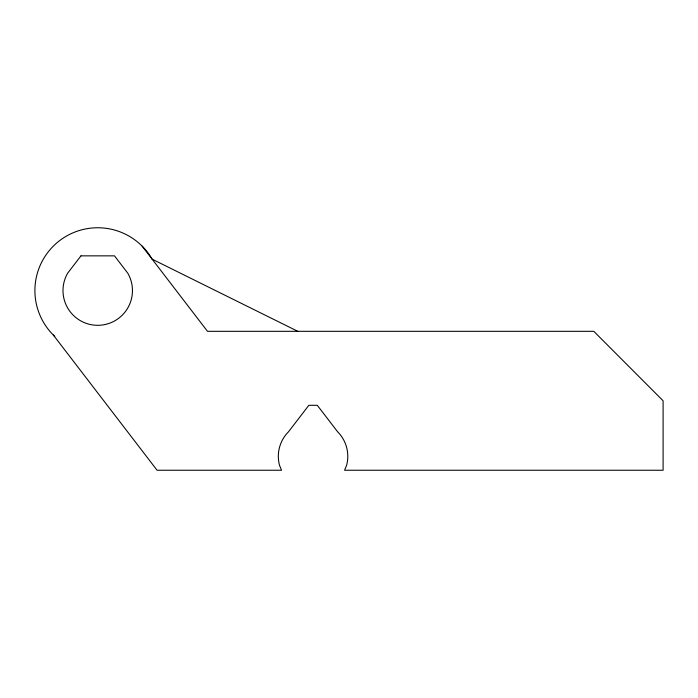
<?xml version="1.0" encoding="UTF-8"?>
<svg xmlns="http://www.w3.org/2000/svg" width="698" height="698" viewBox="0 0 698 698"><rect width="100%" height="100%" fill="white"/><g stroke="black" fill="none" stroke-linecap="round" stroke-linejoin="round"><path stroke-width="1.05" d="M297.802 331.323L152.138 259.167A62.829 62.829 0 0 0 58.676 241.368A62.829 62.829 0 0 0 54.767 336.427M142.148 246.158L207.498 331.323L593.806 331.323L663.1 400.783L663.1 470.243L344.576 470.243L346.609 465.339A34.734 34.734 0 0 0 337.623 431.792L317.293 405.302L308.83 405.302L288.501 431.792A34.734 34.734 0 0 0 279.514 465.339L281.547 470.243L157.076 470.243L53.301 335.005M80.968 255.852L67.645 273.215A34.734 34.734 0 0 0 97.729 325.312A34.734 34.734 0 0 0 127.804 273.215L114.481 255.852L80.968 255.852"/></g></svg>
